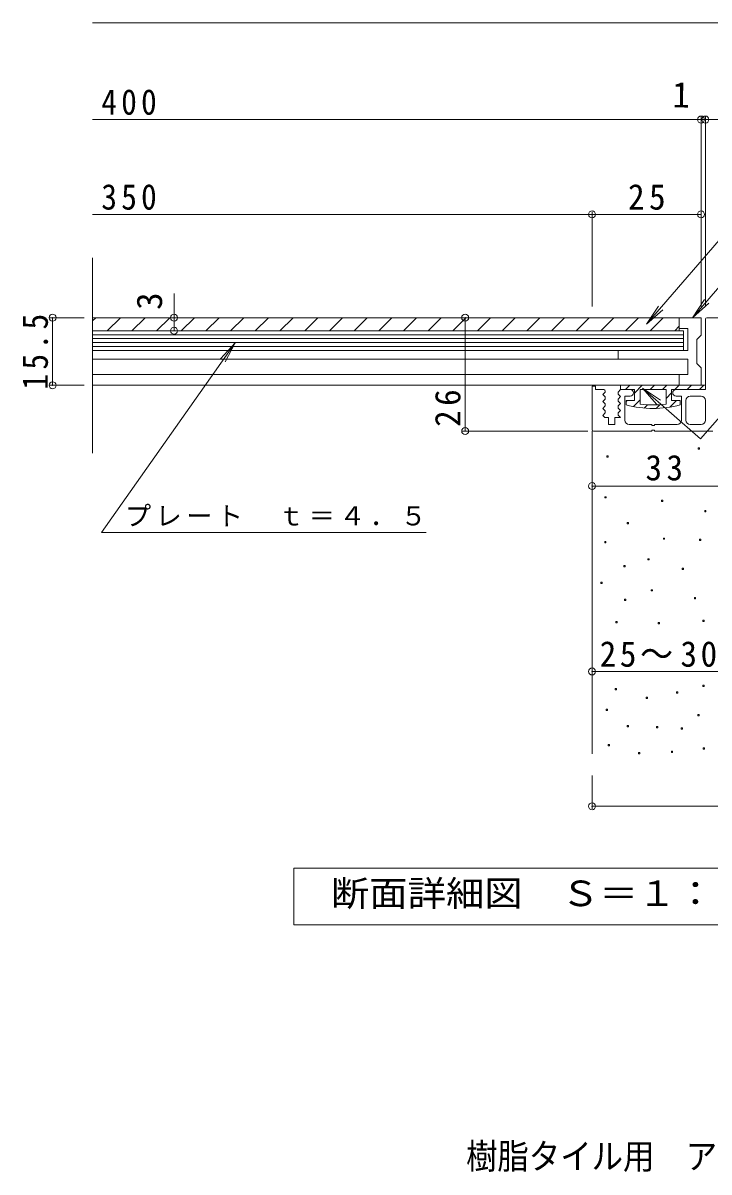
# Model space of a CAD drawing. Units: millimetres, scale not verified. Extents: x -304 to 310, y -274 to 231.
# Drawn here: x -264.8 to -107.5, y -264.5 to -1.1 of the extents above; entities that cross this region are included whole.
import ezdxf
from ezdxf.enums import TextEntityAlignment as Align

# ---------------------------------------------------------------- set-up
doc = ezdxf.new("R2010")
doc.units = ezdxf.units.MM
doc.header["$LTSCALE"] = 2
doc.header["$PDMODE"] = 32
doc.header["$PDSIZE"] = 1.6
for name, color, linetype, lineweight in [('D-0', 7, 'Continuous', 9), ('D-1', 2, 'Continuous', 9), ('D-2', 3, 'Continuous', 9), ('D-4', 7, 'Continuous', 9), ('D-5', 7, 'Continuous', 9), ('D-6', 6, 'Continuous', 9), ('D-9', 4, 'Continuous', 9), ('D-A', 3, 'Continuous', 9)]:
    doc.layers.add(name, color=color, linetype=linetype, lineweight=lineweight)
doc.layers.add('F-5_F-5ﾚｲﾔ', color=2, linetype='Continuous')
doc.styles.add('ＭＳ ゴシック', font='')
doc.styles.get('ＭＳ ゴシック').set_extended_font_data('MS Gothic')

msp = doc.modelspace()

# ---------------------------------------------------------------- linework, layer by layer
at = {"layer": 'D-0'}
for points in [[(-110.024, -98.802), (-110.024, -98.502), (-109.724, -98.502), (-109.724, -98.802)], [(-130.965, -100.638), (-130.965, -100.338), (-130.665, -100.338), (-130.665, -100.638)], [(-131.415, -109.994), (-131.415, -109.694), (-131.115, -109.694), (-131.115, -109.994)], [(-118.383, -110.784), (-118.383, -110.484), (-118.083, -110.484), (-118.083, -110.784)], [(-108.51, -113.153), (-108.51, -112.853), (-108.21, -112.853), (-108.21, -113.153)], [(-126.281, -115.918), (-126.281, -115.617), (-125.981, -115.617), (-125.981, -115.918)], [(-131.444, -120.262), (-131.444, -119.962), (-131.144, -119.962), (-131.144, -120.262)], [(-117.988, -119.472), (-117.988, -119.172), (-117.688, -119.172), (-117.688, -119.472)], [(-109.695, -119.703), (-109.695, -119.402), (-109.395, -119.402), (-109.395, -119.703)], [(-127.071, -125.79), (-127.071, -125.49), (-126.771, -125.49), (-126.771, -125.79)], [(-121.542, -124.211), (-121.542, -123.911), (-121.242, -123.911), (-121.242, -124.211)], [(-113.644, -126.416), (-113.644, -126.116), (-113.344, -126.116), (-113.344, -126.416)], [(-132.311, -129.589), (-132.311, -129.289), (-132.012, -129.289), (-132.012, -129.589)], [(-120.753, -131.319), (-120.753, -131.019), (-120.453, -131.019), (-120.453, -131.319)], [(-126.874, -133.491), (-126.874, -133.191), (-126.574, -133.191), (-126.574, -133.491)], [(-110.88, -133.13), (-110.88, -132.83), (-110.58, -132.83), (-110.58, -133.13)], [(-128.848, -138.625), (-128.848, -138.325), (-128.548, -138.325), (-128.548, -138.625)], [(-119.173, -138.823), (-119.173, -138.523), (-118.873, -138.523), (-118.873, -138.823)], [(-108.927, -138.336), (-108.927, -138.036), (-108.627, -138.036), (-108.627, -138.336)], [(-129.046, -153.992), (-129.046, -153.692), (-128.746, -153.692), (-128.746, -153.992)], [(-114.968, -154.734), (-114.968, -154.434), (-114.668, -154.434), (-114.668, -154.734)], [(-108.905, -153.202), (-108.905, -152.902), (-108.605, -152.902), (-108.605, -153.202)], [(-121.937, -155.966), (-121.937, -155.666), (-121.637, -155.666), (-121.637, -155.966)], [(-131.068, -158.731), (-131.068, -158.431), (-130.768, -158.431), (-130.768, -158.731)], [(-110.09, -159.916), (-110.09, -159.616), (-109.79, -159.616), (-109.79, -159.916)], [(-126.258, -162.446), (-126.258, -162.146), (-125.958, -162.146), (-125.958, -162.446)], [(-119.568, -162.68), (-119.568, -162.38), (-119.268, -162.38), (-119.268, -162.68)], [(-113.873, -163.005), (-113.873, -162.705), (-113.573, -162.705), (-113.573, -163.005)], [(-130.625, -166.79), (-130.625, -166.49), (-130.325, -166.49), (-130.325, -166.79)], [(-123.68, -168.65), (-123.68, -168.35), (-123.38, -168.35), (-123.38, -168.65)], [(-116.153, -168.348), (-116.153, -168.048), (-115.853, -168.048), (-115.853, -168.348)], [(-108.834, -167.558), (-108.834, -167.258), (-108.534, -167.258), (-108.534, -167.558)]]:
    msp.add_lwpolyline(points, close=True, dxfattribs=at)
at = {"layer": 'D-1'}
for p, q in [((-108.337, -68.95), (-108.337, -85.15)), ((-108.037, -68.65), (-101.637, -68.65)), ((-134.337, -84.35), (-133.537, -84.35)), ((-134.337, -84.35), (-134.337, -94.35)), ((-133.537, -84.35), (-133.537, -85.15)), ((-131.637, -85.15), (-133.537, -85.15)), ((-131.337, -85.7), (-131.837, -86.25)), ((-131.837, -86.25), (-131.337, -86.8)), ((-131.337, -85.45), (-131.337, -85.7)), ((-131.337, -86.8), (-131.337, -87.3)), ((-127.837, -85.15), (-128.337, -85.7)), ((-128.337, -85.7), (-128.337, -86.2)), ((-128.337, -86.2), (-127.837, -86.75)), ((-127.837, -86.75), (-128.337, -87.3)), ((-125.587, -85.15), (-127.837, -85.15)), ((-125.587, -86.65), (-126.837, -86.65)), ((-126.837, -92.15), (-126.837, -86.65)), ((-108.337, -85.15), (-115.087, -85.15)), ((-113.837, -86.65), (-115.087, -86.65)), ((-113.837, -92.15), (-113.837, -86.65)), ((-111.837, -86.65), (-109.337, -86.65)), ((-131.337, -87.3), (-131.837, -87.85)), ((-131.837, -87.85), (-131.337, -88.4)), ((-131.337, -88.9), (-131.837, -89.45)), ((-131.837, -89.45), (-131.337, -90)), ((-131.337, -88.4), (-131.337, -88.9)), ((-128.337, -87.3), (-128.337, -87.8)), ((-128.337, -87.8), (-127.837, -88.35)), ((-127.837, -88.35), (-128.337, -88.9)), ((-128.337, -88.9), (-128.337, -89.4)), ((-128.337, -89.4), (-127.837, -89.95)), ((-112.837, -87.65), (-112.837, -92.15)), ((-108.337, -87.65), (-108.337, -92.15)), ((-131.337, -90.5), (-131.837, -91.05)), ((-131.837, -91.05), (-131.382, -91.55)), ((-130.587, -91.55), (-131.382, -91.55)), ((-131.337, -90), (-131.337, -90.5)), ((-130.587, -91.55), (-130.587, -93.15)), ((-127.837, -89.95), (-128.337, -90.5)), ((-128.337, -90.5), (-128.337, -91)), ((-128.337, -91), (-127.837, -91.55)), ((-134.037, -94.65), (-120.637, -94.65)), ((-130.587, -93.15), (-129.087, -93.15)), ((-125.837, -93.15), (-120.637, -93.15)), ((-120.637, -93.15), (-120.637, -93.35)), ((-120.637, -93.35), (-120.037, -93.35)), ((-120.037, -93.15), (-120.037, -93.35)), ((-114.837, -93.15), (-120.037, -93.15)), ((-120.037, -94.45), (-120.037, -94.65)), ((-106.637, -94.65), (-120.037, -94.65)), ((-111.837, -93.15), (-109.337, -93.15))]:
    msp.add_line(p, q, dxfattribs=at)
for points in [[(-127.837, -91.55), (-129.087, -91.55), (-129.087, -93.15)], [(-120.037, -94.45), (-120.637, -94.45), (-120.637, -94.65)]]:
    msp.add_lwpolyline(points, dxfattribs=at)
for centre, radius, start, end in [((-108.037, -68.95), 0.3, 90, 180), ((-131.637, -85.45), 0.3, 0, 90), ((-125.587, -85.9), 0.75, 270, 90), ((-115.087, -85.9), 0.75, 90, 270), ((-111.837, -87.65), 1, 90, 180), ((-109.337, -87.65), 1, 0, 90), ((-125.837, -92.15), 1, 180, 270), ((-114.837, -92.15), 1, 270, 0), ((-111.837, -92.15), 1, 180, 270), ((-109.337, -92.15), 1, 270, 0), ((-134.037, -94.35), 0.3, 180, 270)]:
    msp.add_arc(centre, radius, start, end, dxfattribs=at)
at = {"layer": 'D-2'}
for p, q in [((-248.87, -99.699), (-248.87, -54.91)), ((-109.337, -68.65), (-248.87, -68.65)), ((-114.337, -71.65), (-114.337, -68.65)), ((-128.337, -76.15), (-128.337, -78.15)), ((-112.337, -76.15), (-128.337, -76.15)), ((-112.337, -78.15), (-248.87, -78.15)), ((-112.337, -81.65), (-112.337, -78.15)), ((-248.87, -81.65), (-112.337, -81.65)), ((-114.337, -84.15), (-114.337, -81.65)), ((-109.337, -84.15), (-248.87, -84.15))]:
    msp.add_line(p, q, dxfattribs=at)
at = {"layer": 'D-2', "color": 4}
for p, q in [((-113.337, -71.65), (-248.87, -71.65)), ((-113.337, -72.55), (-248.87, -72.55)), ((-113.337, -73.45), (-248.87, -73.45)), ((-113.337, -71.65), (-113.337, -76.15)), ((-113.337, -74.35), (-248.87, -74.35)), ((-113.337, -75.25), (-248.87, -75.25)), ((-248.87, -76.15), (-113.337, -76.15))]:
    msp.add_line(p, q, dxfattribs=at)
at = {"layer": 'D-2'}
for points in [[(-109.337, -68.65), (-109.337, -72.65), (-110.337, -73.65), (-110.337, -79.15), (-109.337, -80.15), (-109.337, -84.15)], [(-112.337, -76.15), (-112.337, -71.15), (-114.337, -71.15)]]:
    msp.add_lwpolyline(points, dxfattribs=at)
at = {"layer": 'D-4'}
for p, q in [((-248.87, -1.077), (-101.337, -1.077)), ((-248.87, -23.216), (-101.337, -23.216)), ((-109.337, -66.059), (-109.337, -22.616)), ((-108.337, -66.059), (-108.337, -22.616)), ((-134.337, -66.059), (-134.337, -44.366)), ((-248.87, -44.966), (-134.337, -44.966)), ((-134.337, -44.966), (-109.337, -44.966)), ((-230.176, -71.65), (-230.176, -63.137)), ((-250.812, -68.65), (-258.638, -68.65)), ((-258.038, -84.15), (-258.038, -68.65)), ((-111.651, -68.65), (-164.033, -68.65)), ((-163.433, -94.65), (-163.433, -68.65)), ((-250.812, -84.15), (-258.638, -84.15)), ((-135.317, -94.65), (-164.033, -94.65)), ((-101.337, -107.256), (-134.337, -107.256)), ((-134.337, -149.774), (-104.337, -149.774)), ((-134.337, -173.65), (-134.337, -181.266)), ((-134.337, -180.667), (-54.337, -180.667))]:
    msp.add_line(p, q, dxfattribs=at)
for p in [(-109.337, -23.216), (-108.337, -23.216), (-134.337, -44.966), (-109.337, -44.966), (-258.038, -68.65), (-230.176, -68.65), (-163.433, -68.65), (-230.176, -71.65), (-258.038, -84.15), (-163.433, -94.65), (-134.337, -107.256), (-134.337, -149.774), (-134.337, -180.667)]:
    msp.add_point(p, dxfattribs=at)
at = {"layer": 'D-5'}
for p, q in [((-72.233, -12.704), (-121.837, -70.152)), ((-72.233, -23.401), (-111.304, -68.65)), ((-66.468, -47.04), (-109.433, -96.405)), ((-111.304, -68.65), (-108.558, -64.471)), ((-111.304, -68.65), (-107.57, -65.324)), ((-121.837, -70.152), (-119.091, -65.974)), ((-121.837, -70.152), (-118.103, -66.827)), ((-216.152, -74.383), (-219.544, -78.057)), ((-122.78, -84.789), (-118.612, -87.551)), ((-122.78, -84.789), (-119.469, -88.536)), ((-109.433, -96.405), (-122.78, -84.789)), ((-246.844, -117.87), (-172.361, -117.87))]:
    msp.add_line(p, q, dxfattribs=at)
msp.add_lwpolyline([(-246.844, -117.87), (-216.152, -74.383), (-218.478, -78.81)], dxfattribs=at)
at = {"layer": 'D-5', "color": 2}
msp.add_lwpolyline([(-202.736, -207.838), (-202.736, -194.838), (-87.736, -194.838), (-87.736, -207.838)], close=True, dxfattribs=at)
at = {"layer": 'D-6'}
msp.add_line((-134.337, -94.65), (-134.337, -168.65), dxfattribs=at)
at = {"layer": 'D-9'}
for p, q in [((-126.639, -85.15), (-125.639, -84.15)), ((-124.587, -85.926), (-122.811, -84.15)), ((-120.982, -85.15), (-119.982, -84.15)), ((-118.154, -85.15), (-117.154, -84.15)), ((-115.325, -85.15), (-114.325, -84.15)), ((-112.497, -85.15), (-111.497, -84.15)), ((-109.668, -85.15), (-108.668, -84.15)), ((-124.587, -85.15), (-127.837, -85.15)), ((-124.587, -85.15), (-124.587, -87.65)), ((-117.337, -85.15), (-123.337, -85.15)), ((-123.337, -85.15), (-123.337, -88.459)), ((-117.337, -85.15), (-117.337, -88.459)), ((-117.337, -87.161), (-116.087, -85.911)), ((-116.087, -85.15), (-116.087, -87.65)), ((-115.325, -85.15), (-115.325, -85.15)), ((-112.497, -85.15), (-112.497, -85.15)), ((-109.668, -85.15), (-109.668, -85.15)), ((-124.587, -87.65), (-126.537, -87.65)), ((-126.537, -87.65), (-126.537, -88.65)), ((-126.537, -87.876), (-126.311, -87.65)), ((-124.86, -89.027), (-123.337, -87.504)), ((-122.369, -89.365), (-121.619, -88.615)), ((-119.615, -89.439), (-118.773, -88.598)), ((-116.492, -89.145), (-114.997, -87.65)), ((-114.137, -87.65), (-116.087, -87.65)), ((-114.137, -87.65), (-114.137, -88.65))]:
    msp.add_line(p, q, dxfattribs=at)
at = {"layer": 'D-9', "color": 2}
msp.add_line((-108.337, -85.15), (-116.087, -85.15), dxfattribs=at)
at = {"layer": 'D-9'}
for points in [[(-108.337, -84.15), (-127.837, -84.15), (-127.837, -85.15)], [(-108.337, -84.15), (-108.337, -85.15), (-116.087, -85.15)]]:
    msp.add_lwpolyline(points, dxfattribs=at)
for radius, start, end in [(24.425, 255.29517, 284.70483), (23.625, 262.70462, 277.29538)]:
    msp.add_arc((-120.337, -65.025), radius, start, end, dxfattribs=at)
at = {"layer": 'D-A', "color": 2}
for p, q in [((-248.87, -69.371), (-248.149, -68.65)), ((-245.492, -71.65), (-242.492, -68.65)), ((-239.835, -71.65), (-236.835, -68.65)), ((-234.179, -71.65), (-231.179, -68.65)), ((-228.522, -71.65), (-225.522, -68.65)), ((-222.865, -71.65), (-219.865, -68.65)), ((-217.208, -71.65), (-214.208, -68.65)), ((-211.551, -71.65), (-208.551, -68.65)), ((-205.894, -71.65), (-202.894, -68.65)), ((-200.237, -71.65), (-197.237, -68.65)), ((-194.581, -71.65), (-191.581, -68.65)), ((-188.924, -71.65), (-185.924, -68.65)), ((-183.267, -71.65), (-180.267, -68.65)), ((-177.61, -71.65), (-174.61, -68.65)), ((-171.953, -71.65), (-168.953, -68.65)), ((-166.296, -71.65), (-163.296, -68.65)), ((-160.639, -71.65), (-157.639, -68.65)), ((-154.982, -71.65), (-151.982, -68.65)), ((-149.326, -71.65), (-146.326, -68.65)), ((-143.669, -71.65), (-140.669, -68.65)), ((-138.012, -71.65), (-135.012, -68.65)), ((-132.355, -71.65), (-129.355, -68.65)), ((-126.698, -71.65), (-123.698, -68.65)), ((-121.041, -71.65), (-118.041, -68.65)), ((-115.384, -71.65), (-114.337, -70.602))]:
    msp.add_line(p, q, dxfattribs=at)

# ---------------------------------------------------------------- texts
at = {"layer": 'D-4', "color": 2, "style": 'ＭＳ ゴシック'}
for s, rotation, p in [('1', 359.998, (-115.926, -22.216)), ('3', 90, (-231.176, -66.85))]:
    msp.add_text(s, height=5.865, rotation=rotation, dxfattribs=at).set_placement(p, align=Align.BOTTOM_LEFT)
at = {"layer": 'D-4', "color": 2, "char_height": 5.865, "attachment_point": 7, "style": 'ＭＳ ゴシック'}
for s, insert in [('\\T1.27;\\W0.9;400', (-246.87, -22.206)), ('\\T1.27;\\W0.9;350', (-246.87, -43.966)), ('\\T1.27;\\W0.95;33', (-122.087, -106.056)), ('\\T1.22;\\W0.95;25～30', (-132.587, -148.774))]:
    msp.add_mtext(s, dxfattribs=dict(at, insert=insert))
for s, insert, rotation in [('\\T1.27;\\W0.95;25', (-126.087, -43.966), 0.001), ('\\T1.28;\\W0.9;15.5', (-259.038, -85.15), 90), ('\\T1.27;\\W0.95;26', (-164.433, -93.688), 90)]:
    msp.add_mtext(s, dxfattribs=dict(at, insert=insert, rotation=rotation))
at = {"layer": 'D-5', "color": 2, "style": 'ＭＳ ゴシック', "width": 1.1}
msp.add_text('断面詳細図\u3000Ｓ＝１：２', height=5.865, dxfattribs=at).set_placement((-194.236, -205.338), align=Align.BOTTOM_LEFT)
at = {"layer": 'D-5', "insert": (-241.445, -116.493), "char_height": 4.399, "attachment_point": 7, "style": 'ＭＳ ゴシック'}
msp.add_mtext('\\T1.17;プレート\u3000ｔ＝４．５', dxfattribs=at)
at = {"layer": 'F-5_F-5ﾚｲﾔ', "style": 'ＭＳ ゴシック', "width": 0.9}
msp.add_text('樹脂タイル用\u3000アルミ目地\u3000配線・配管ピット蓋', height=5.865, dxfattribs=at).set_placement((-163.233, -265.622), align=Align.BOTTOM_LEFT)

doc.saveas('drawing.dxf')
